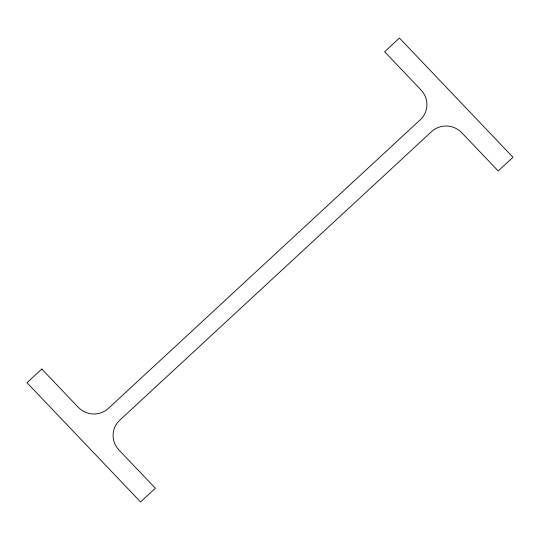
<?xml version="1.0" encoding="UTF-8"?>
<svg xmlns="http://www.w3.org/2000/svg" width="540" height="540" viewBox="0 0 540 540"><rect width="100%" height="100%" fill="white"/><g stroke="black" fill="none" stroke-linecap="round" stroke-linejoin="round"><path stroke-width="0.81" d="M41.803 369.029L27 382.725L140.569 501.944L155.372 488.248L119.003 450.063A21.458 20.999 26 0 1 119.691 420.262L431.602 131.598A21.458 20.999 26 0 1 461.822 132.793L498.197 170.971L513 157.275L399.431 38.057L384.629 51.752L420.998 89.937A21.458 20.999 26 0 1 420.309 119.738L108.398 408.402A21.458 20.999 26 0 1 78.178 407.207L41.803 369.029"/></g></svg>
